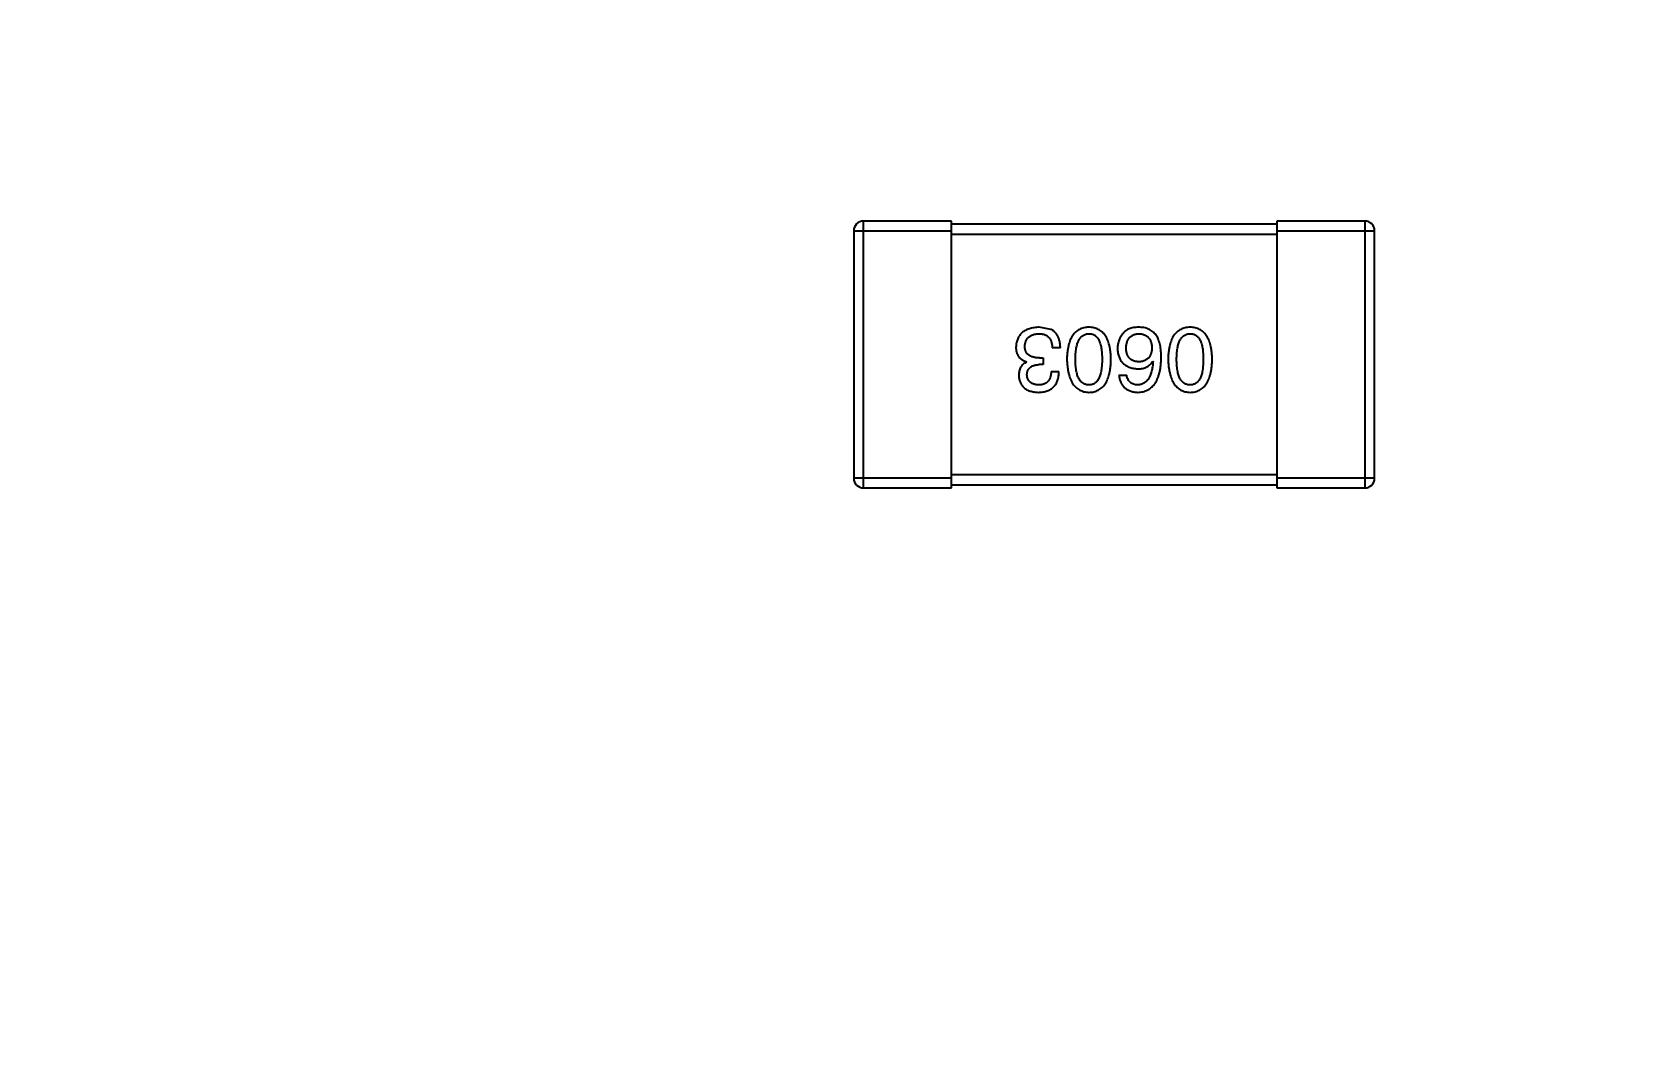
# Model space of a CAD drawing. Header units: inches. Extents: x 246 to 500, y -220 to -17.
# Drawn here: x 446.196 to 451.138, y -120.864 to -117.769 of the extents above; entities that cross this region are included whole.
import ezdxf

# ---------------------------------------------------------------- set-up
doc = ezdxf.new("R2010")
doc.units = ezdxf.units.IN
doc.header["$LTSCALE"] = 1.21
doc.header["$MEASUREMENT"] = 0
doc.header["$PDMODE"] = 3
doc.header["$PDSIZE"] = 0.3125
doc.layers.get('0').update_dxf_attribs({"linetype": 'CONTINUOUS'})
doc.layers.get('Defpoints').update_dxf_attribs({"linetype": 'CONTINUOUS'})
doc.layers.add('DIM', color=3, linetype='CONTINUOUS')
doc.styles.get("Standard").update_dxf_attribs({"font": 'txt', "width": 0.8})
doc.dimstyles.get("Standard").update_dxf_attribs({"dimtxt": 0.15625, "dimasz": 0.1875, "dimexe": 0.125, "dimexo": 0.0625, "dimgap": 0.09, "dimtad": 0, "dimtih": 1, "dimtoh": 1, "dimzin": 4, "dimdsep": 46, "dimtxsty": 'Standard', "dimblk": '_FILLED', "dimblk1": '_FILLED', "dimblk2": '_FILLED', "dimcen": 0.09, "dimazin": 1, "dimtp": 0.01, "dimtm": 0.01, "dimtfac": 1, "dimtofl": 0, "dimtmove": 0, "dimatfit": 3, "dimldrblk": '_FILLED', "dimfxl": 1, "dimtolj": 1, "dimtzin": 4, "dimarcsym": 0})

# ---------------------------------------------------------------- blocks, each defined once
blk = doc.blocks.new('_FILLED')
at = {"color": 0, "linetype": 'ByBlock'}
blk.add_solid([(0, 0), (-1, 0.1667), (-1, -0.1667)], dxfattribs=at)
blk = doc.blocks.new('*D61')
at = {"layer": 'Defpoints', "color": 0}
for p in [(433.4401, -77.4879), (433.4401, -91.8581), (457.6897, -127.8567)]:
    blk.add_point(p, dxfattribs=at)
at = {"layer": 'DIM', "color": 0, "lineweight": -2}
for p, q in [((433.4401, -91.7956), (433.4401, -77.3629)), ((457.6897, -127.7942), (457.6897, -77.3629)), ((435.4401, -77.4879), (442.2749, -77.4879)), ((455.6897, -77.4879), (448.8549, -77.4879))]:
    blk.add_line(p, q, dxfattribs=at)
at = {"layer": 'DIM', "color": 0, "lineweight": -2, "xscale": 2, "yscale": 2, "zscale": 2, "rotation": 180}
blk.add_blockref('_FILLED', (433.4401, -77.4879), dxfattribs=at)
at = {"layer": 'DIM', "color": 0, "lineweight": -2, "xscale": 2, "yscale": 2, "zscale": 2}
blk.add_blockref('_FILLED', (457.6897, -77.4879), dxfattribs=at)
at = {"layer": 'DIM', "color": 0, "insert": (445.5649, -77.4879), "char_height": 2, "attachment_point": 5}
blk.add_mtext('\\A1;24.25', dxfattribs=at)

msp = doc.modelspace()

# ---------------------------------------------------------------- linework, layer by layer
at = {"color": 7, "linetype": 'Continuous'}
for p, q in [((448.7501, -119.1687), (448.7501, -118.3487)), ((449.0201, -118.3487), (448.7501, -118.3487)), ((449.0201, -119.1687), (449.0201, -118.3487)), ((450.0201, -118.3487), (450.0201, -119.1687)), ((450.2901, -118.3487), (450.0201, -118.3487)), ((450.2901, -118.3487), (450.2901, -119.1687)), ((448.7201, -118.3787), (448.7201, -119.1387)), ((448.7201, -118.3787), (449.0201, -118.3787)), ((450.0201, -118.3587), (449.0201, -118.3587)), ((449.0201, -118.3887), (450.0201, -118.3887)), ((450.0201, -118.3787), (450.3201, -118.3787)), ((450.3201, -119.1387), (450.3201, -118.3787)), ((449.3253, -118.6816), (449.2892, -118.675)), ((449.3548, -118.7384), (449.3297, -118.7384)), ((449.251, -118.7821), (449.251, -118.781)), ((449.3023, -118.7898), (449.2892, -118.7898)), ((449.2903, -118.769), (449.3023, -118.769)), ((449.3023, -118.769), (449.3023, -118.7898)), ((449.6383, -118.7788), (449.6394, -118.7799)), ((449.3264, -118.8105), (449.3504, -118.8105)), ((449.5345, -118.8225), (449.5586, -118.8225)), ((449.0201, -119.1387), (448.7201, -119.1387)), ((450.0201, -119.1287), (449.0201, -119.1287)), ((450.3201, -119.1387), (450.0201, -119.1387)), ((448.7501, -119.1687), (449.0201, -119.1687)), ((449.0201, -119.1587), (450.0201, -119.1587)), ((450.0201, -119.1687), (450.2901, -119.1687))]:
    msp.add_line(p, q, dxfattribs=at)
for centre, start, end in [((448.7501, -118.3787), 89.9999, 179.9999), ((450.2901, -118.3787), 359.9999, 89.9999), ((448.7501, -119.1387), 179.9999, 269.9999), ((450.2901, -119.1387), 269.9999, 359.9999)]:
    msp.add_arc(centre, 0.03, start, end, dxfattribs=at)
for points, knots in [([(449.2892, -118.675), (449.2865, -118.6751), (449.2811, -118.6754), (449.2734, -118.6763), (449.2662, -118.6777), (449.2594, -118.6795), (449.2532, -118.6818), (449.2475, -118.6845), (449.2422, -118.6877), (449.2375, -118.6913), (449.2333, -118.6954), (449.2296, -118.6999), (449.2264, -118.7049), (449.2237, -118.7103), (449.2215, -118.7161), (449.2199, -118.7224), (449.2187, -118.7292), (449.2183, -118.7338), (449.2182, -118.7362)], [0, 0, 0, 0, 0.078078, 0.151942, 0.221594, 0.28726, 0.350176, 0.409768, 0.467648, 0.523784, 0.578904, 0.634014, 0.689819, 0.746826, 0.805875, 0.867063, 0.931764, 1, 1, 1, 1]), ([(449.2455, -118.7329), (449.2456, -118.7315), (449.2458, -118.7286), (449.2466, -118.7245), (449.2476, -118.7206), (449.2489, -118.717), (449.2505, -118.7137), (449.2524, -118.7106), (449.2547, -118.7078), (449.2572, -118.7053), (449.2601, -118.703), (449.2632, -118.701), (449.2666, -118.6992), (449.2703, -118.6978), (449.2744, -118.6966), (449.2787, -118.6957), (449.2833, -118.695), (449.2865, -118.6948), (449.2881, -118.6947)], [0, 0, 0, 0, 0.068514, 0.133941, 0.195994, 0.255362, 0.312994, 0.369441, 0.424687, 0.480522, 0.537148, 0.594801, 0.654411, 0.716817, 0.781981, 0.850498, 0.923306, 1, 1, 1, 1]), ([(449.2881, -118.6947), (449.2898, -118.6947), (449.2929, -118.6948), (449.2975, -118.6953), (449.3019, -118.6961), (449.3058, -118.6973), (449.3096, -118.6988), (449.3129, -118.7007), (449.316, -118.703), (449.3188, -118.7056), (449.3212, -118.7085), (449.3234, -118.7118), (449.3252, -118.7154), (449.3267, -118.7193), (449.328, -118.7236), (449.3288, -118.7282), (449.3295, -118.7332), (449.3296, -118.7366), (449.3297, -118.7384)], [0, 0, 0, 0, 0.071272, 0.13882, 0.201858, 0.262757, 0.320043, 0.376709, 0.431462, 0.486034, 0.541209, 0.597703, 0.65589, 0.717768, 0.782056, 0.850407, 0.92277, 1, 1, 1, 1]), ([(449.3548, -118.7384), (449.3547, -118.7366), (449.3546, -118.7331), (449.3542, -118.728), (449.3535, -118.7231), (449.3526, -118.7185), (449.3515, -118.7141), (449.3502, -118.7099), (449.3486, -118.706), (449.3469, -118.7023), (449.345, -118.6989), (449.3428, -118.6957), (449.3404, -118.6927), (449.3378, -118.69), (449.335, -118.6875), (449.332, -118.6853), (449.3287, -118.6832), (449.3264, -118.6821), (449.3253, -118.6816)], [0, 0, 0, 0, 0.078937, 0.154495, 0.226898, 0.296844, 0.363348, 0.427781, 0.48946, 0.549586, 0.607902, 0.664733, 0.720805, 0.776157, 0.831175, 0.886736, 0.943094, 1, 1, 1, 1]), ([(449.4425, -118.675), (449.4398, -118.6751), (449.4346, -118.6754), (449.4271, -118.6766), (449.4201, -118.6787), (449.4136, -118.6814), (449.4076, -118.685), (449.402, -118.6893), (449.397, -118.6943), (449.3925, -118.7001), (449.3886, -118.7067), (449.3851, -118.714), (449.3821, -118.7221), (449.3796, -118.7309), (449.3776, -118.7405), (449.3761, -118.7508), (449.3751, -118.7618), (449.3748, -118.7694), (449.3747, -118.7734)], [0, 0, 0, 0, 0.059134, 0.115603, 0.169236, 0.221572, 0.273254, 0.32474, 0.377319, 0.431815, 0.488555, 0.548609, 0.612242, 0.680182, 0.75251, 0.829782, 0.91231, 1, 1, 1, 1]), ([(449.4009, -118.7734), (449.401, -118.7702), (449.401, -118.7642), (449.4015, -118.7554), (449.4023, -118.7471), (449.4034, -118.7395), (449.4049, -118.7325), (449.4066, -118.726), (449.4087, -118.7202), (449.4112, -118.715), (449.4139, -118.7103), (449.417, -118.7062), (449.4204, -118.7028), (449.4242, -118.6999), (449.4283, -118.6977), (449.4327, -118.696), (449.4375, -118.695), (449.4408, -118.6948), (449.4425, -118.6947)], [0, 0, 0, 0, 0.094834, 0.184067, 0.267029, 0.344713, 0.417334, 0.484367, 0.546941, 0.604717, 0.65953, 0.710539, 0.759381, 0.806382, 0.853027, 0.900623, 0.949121, 1, 1, 1, 1]), ([(449.5102, -118.7734), (449.5101, -118.7694), (449.5098, -118.7618), (449.5088, -118.7508), (449.5073, -118.7405), (449.5053, -118.7309), (449.5028, -118.7221), (449.4998, -118.7141), (449.4964, -118.7067), (449.4923, -118.7002), (449.4879, -118.6943), (449.4829, -118.6893), (449.4774, -118.685), (449.4713, -118.6814), (449.4648, -118.6787), (449.4578, -118.6766), (449.4503, -118.6754), (449.4451, -118.6751), (449.4425, -118.675)], [0, 0, 0, 0, 0.087693, 0.170223, 0.247496, 0.319826, 0.387768, 0.451403, 0.511459, 0.568358, 0.622671, 0.675251, 0.726739, 0.778422, 0.830759, 0.884394, 0.940865, 1, 1, 1, 1]), ([(449.4425, -118.6947), (449.4441, -118.6947), (449.4473, -118.6949), (449.4519, -118.6958), (449.4563, -118.6973), (449.4602, -118.6996), (449.4639, -118.7023), (449.4673, -118.7057), (449.4703, -118.7098), (449.4729, -118.7144), (449.4753, -118.7197), (449.4774, -118.7255), (449.479, -118.732), (449.4805, -118.7391), (449.4816, -118.7468), (449.4823, -118.7551), (449.4828, -118.764), (449.4829, -118.7702), (449.4829, -118.7734)], [0, 0, 0, 0, 0.049766, 0.097012, 0.143225, 0.188786, 0.235079, 0.282962, 0.333687, 0.387747, 0.445963, 0.508657, 0.576545, 0.649868, 0.72822, 0.812712, 0.903543, 1, 1, 1, 1]), ([(449.5498, -118.6914), (449.5482, -118.6931), (449.5451, -118.6966), (449.5411, -118.7021), (449.5378, -118.708), (449.5349, -118.714), (449.5328, -118.7203), (449.5312, -118.7269), (449.5303, -118.7336), (449.5302, -118.7382), (449.5301, -118.7406)], [0, 0, 0, 0, 0.129393, 0.255335, 0.378531, 0.500878, 0.622934, 0.746191, 0.87096, 1, 1, 1, 1]), ([(449.599, -118.675), (449.5962, -118.675), (449.5908, -118.6749), (449.583, -118.6755), (449.5758, -118.6766), (449.5693, -118.6784), (449.5634, -118.6807), (449.5582, -118.6837), (449.5536, -118.6872), (449.5511, -118.69), (449.5498, -118.6914)], [0, 0, 0, 0, 0.156782, 0.301945, 0.436395, 0.561474, 0.678489, 0.78853, 0.894967, 1, 1, 1, 1]), ([(449.5564, -118.7395), (449.5565, -118.7378), (449.5567, -118.7344), (449.5574, -118.7295), (449.5583, -118.725), (449.5595, -118.7207), (449.5609, -118.7168), (449.5627, -118.7132), (449.5647, -118.7099), (449.567, -118.7069), (449.5695, -118.7043), (449.5723, -118.7019), (449.5754, -118.6999), (449.5787, -118.6982), (449.5823, -118.6968), (449.5862, -118.6958), (449.5903, -118.6951), (449.5932, -118.6948), (449.5946, -118.6947)], [0, 0, 0, 0, 0.078863, 0.153308, 0.223539, 0.289857, 0.35341, 0.413572, 0.471721, 0.528235, 0.584279, 0.638781, 0.69466, 0.751251, 0.809198, 0.869697, 0.933318, 1, 1, 1, 1]), ([(449.5946, -118.6947), (449.5962, -118.6947), (449.5993, -118.6949), (449.6038, -118.6956), (449.608, -118.6965), (449.6119, -118.6978), (449.6156, -118.6993), (449.6189, -118.7013), (449.622, -118.7035), (449.6247, -118.7062), (449.6272, -118.709), (449.6293, -118.7123), (449.6313, -118.7158), (449.6328, -118.7197), (449.6341, -118.7239), (449.6351, -118.7285), (449.6358, -118.7333), (449.636, -118.7367), (449.6361, -118.7384)], [0, 0, 0, 0, 0.070403, 0.137196, 0.200053, 0.260887, 0.31876, 0.37535, 0.430743, 0.485927, 0.541678, 0.598832, 0.657726, 0.719441, 0.783504, 0.851852, 0.923533, 1, 1, 1, 1]), ([(449.6504, -118.7012), (449.6489, -118.6992), (449.6459, -118.6953), (449.6407, -118.6901), (449.635, -118.6856), (449.6288, -118.682), (449.6221, -118.679), (449.6148, -118.6769), (449.6071, -118.6755), (449.6017, -118.6752), (449.599, -118.675)], [0, 0, 0, 0, 0.125033, 0.246266, 0.36603, 0.485265, 0.606781, 0.732144, 0.862551, 1, 1, 1, 1]), ([(449.7533, -118.675), (449.7507, -118.6751), (449.7455, -118.6754), (449.738, -118.6766), (449.731, -118.6787), (449.7245, -118.6814), (449.7184, -118.685), (449.7129, -118.6893), (449.7079, -118.6943), (449.7034, -118.7001), (449.6994, -118.7067), (449.696, -118.714), (449.693, -118.7221), (449.6905, -118.7309), (449.6885, -118.7405), (449.687, -118.7508), (449.686, -118.7618), (449.6857, -118.7694), (449.6856, -118.7734)], [0, 0, 0, 0, 0.059134, 0.115603, 0.169236, 0.221572, 0.273254, 0.32474, 0.377319, 0.431815, 0.488555, 0.548609, 0.612242, 0.680182, 0.75251, 0.829782, 0.91231, 1, 1, 1, 1]), ([(449.7118, -118.7734), (449.7118, -118.7702), (449.7119, -118.7642), (449.7124, -118.7554), (449.7132, -118.7471), (449.7143, -118.7395), (449.7157, -118.7325), (449.7175, -118.726), (449.7196, -118.7202), (449.722, -118.715), (449.7248, -118.7103), (449.7279, -118.7062), (449.7313, -118.7028), (449.7351, -118.6999), (449.7392, -118.6977), (449.7436, -118.696), (449.7484, -118.695), (449.7517, -118.6948), (449.7533, -118.6947)], [0, 0, 0, 0, 0.094834, 0.184067, 0.267029, 0.344713, 0.417334, 0.484367, 0.546941, 0.604717, 0.65953, 0.710539, 0.759381, 0.806382, 0.853027, 0.900623, 0.949121, 1, 1, 1, 1]), ([(449.8211, -118.7734), (449.821, -118.7694), (449.8207, -118.7618), (449.8197, -118.7508), (449.8182, -118.7405), (449.8162, -118.7309), (449.8137, -118.7221), (449.8107, -118.7141), (449.8072, -118.7067), (449.8032, -118.7002), (449.7988, -118.6943), (449.7937, -118.6893), (449.7882, -118.685), (449.7822, -118.6814), (449.7757, -118.6787), (449.7687, -118.6766), (449.7612, -118.6754), (449.756, -118.6751), (449.7533, -118.675)], [0, 0, 0, 0, 0.087693, 0.170223, 0.247496, 0.319826, 0.387768, 0.451403, 0.511459, 0.568358, 0.622671, 0.675251, 0.726739, 0.778422, 0.830759, 0.884394, 0.940865, 1, 1, 1, 1]), ([(449.7533, -118.6947), (449.755, -118.6947), (449.7582, -118.6949), (449.7628, -118.6958), (449.7671, -118.6973), (449.7711, -118.6996), (449.7748, -118.7023), (449.7781, -118.7057), (449.7811, -118.7098), (449.7838, -118.7144), (449.7862, -118.7197), (449.7882, -118.7255), (449.7899, -118.732), (449.7914, -118.7391), (449.7924, -118.7468), (449.7932, -118.7551), (449.7937, -118.764), (449.7937, -118.7702), (449.7938, -118.7734)], [0, 0, 0, 0, 0.049766, 0.097012, 0.143225, 0.188786, 0.235079, 0.282962, 0.333687, 0.387747, 0.445963, 0.508657, 0.576545, 0.649868, 0.72822, 0.812712, 0.903543, 1, 1, 1, 1]), ([(449.2182, -118.7362), (449.2182, -118.7376), (449.2182, -118.7404), (449.2187, -118.7445), (449.2192, -118.7484), (449.2202, -118.7521), (449.2213, -118.7556), (449.2227, -118.7589), (449.2244, -118.762), (449.2263, -118.7649), (449.2285, -118.7677), (449.231, -118.7702), (449.2337, -118.7724), (449.2366, -118.7746), (449.2399, -118.7765), (449.2433, -118.7783), (449.247, -118.7797), (449.2496, -118.7806), (449.251, -118.781)], [0, 0, 0, 0, 0.071215, 0.138707, 0.20396, 0.266995, 0.327734, 0.387609, 0.445602, 0.503345, 0.561136, 0.618597, 0.677672, 0.738255, 0.799989, 0.863961, 0.930555, 1, 1, 1, 1]), ([(449.2903, -118.769), (449.2885, -118.769), (449.285, -118.769), (449.2799, -118.7685), (449.2752, -118.7678), (449.2708, -118.7668), (449.2667, -118.7656), (449.263, -118.764), (449.2597, -118.7622), (449.2567, -118.76), (449.254, -118.7576), (449.2518, -118.7549), (449.2498, -118.752), (449.2482, -118.7487), (449.247, -118.7452), (449.2461, -118.7413), (449.2456, -118.7372), (449.2455, -118.7344), (449.2455, -118.7329)], [0, 0, 0, 0, 0.082495, 0.159728, 0.232496, 0.300725, 0.365163, 0.425859, 0.483728, 0.538892, 0.592921, 0.646195, 0.699968, 0.754746, 0.811387, 0.870806, 0.933482, 1, 1, 1, 1]), ([(449.5301, -118.7406), (449.5303, -118.7429), (449.5305, -118.7475), (449.5315, -118.7541), (449.5329, -118.7603), (449.5347, -118.7662), (449.537, -118.7716), (449.5398, -118.7765), (449.543, -118.7811), (449.5468, -118.7852), (449.5509, -118.7889), (449.5555, -118.7922), (449.5606, -118.795), (449.566, -118.7974), (449.572, -118.7995), (449.5784, -118.801), (449.5853, -118.8022), (449.59, -118.8027), (449.5924, -118.8029)], [0, 0, 0, 0, 0.071527, 0.139094, 0.20346, 0.264939, 0.323904, 0.381383, 0.437591, 0.493343, 0.549401, 0.606085, 0.664838, 0.725424, 0.788712, 0.855452, 0.925772, 1, 1, 1, 1]), ([(449.5957, -118.781), (449.5942, -118.7809), (449.5913, -118.7808), (449.587, -118.7802), (449.583, -118.7793), (449.5793, -118.7781), (449.5759, -118.7765), (449.5727, -118.7747), (449.5699, -118.7726), (449.5672, -118.7701), (449.5649, -118.7673), (449.5628, -118.7643), (449.5611, -118.7609), (449.5595, -118.7572), (449.5584, -118.7532), (449.5574, -118.7489), (449.5567, -118.7443), (449.5565, -118.7411), (449.5564, -118.7395)], [0, 0, 0, 0, 0.069884, 0.136529, 0.199638, 0.259844, 0.317774, 0.374356, 0.430026, 0.485148, 0.5409, 0.597889, 0.657472, 0.718614, 0.783613, 0.85129, 0.923712, 1, 1, 1, 1]), ([(449.6361, -118.7384), (449.636, -118.7401), (449.6358, -118.7433), (449.6351, -118.7481), (449.6341, -118.7525), (449.6329, -118.7566), (449.6313, -118.7604), (449.6295, -118.7639), (449.6274, -118.767), (449.625, -118.7698), (449.6223, -118.7724), (449.6193, -118.7746), (449.6161, -118.7765), (449.6126, -118.778), (449.6087, -118.7793), (449.6046, -118.7802), (449.6003, -118.7808), (449.5973, -118.7809), (449.5957, -118.781)], [0, 0, 0, 0, 0.076072, 0.148369, 0.216753, 0.281358, 0.342792, 0.401604, 0.458929, 0.514444, 0.569818, 0.625343, 0.681554, 0.739608, 0.800134, 0.863477, 0.929547, 1, 1, 1, 1]), ([(449.6646, -118.769), (449.6645, -118.7655), (449.6645, -118.7586), (449.6638, -118.7485), (449.6627, -118.7391), (449.6611, -118.7304), (449.6592, -118.7222), (449.6567, -118.7146), (449.6538, -118.7076), (449.6515, -118.7033), (449.6504, -118.7012)], [0, 0, 0, 0, 0.151498, 0.29521, 0.430242, 0.557137, 0.677306, 0.790845, 0.898111, 1, 1, 1, 1]), ([(449.251, -118.7821), (449.2491, -118.7831), (449.2453, -118.7849), (449.2404, -118.7886), (449.2362, -118.793), (449.2327, -118.7979), (449.2301, -118.8035), (449.2282, -118.8097), (449.2271, -118.8165), (449.227, -118.8212), (449.2269, -118.8236)], [0, 0, 0, 0, 0.125227, 0.244792, 0.361427, 0.478215, 0.59667, 0.722058, 0.856314, 1, 1, 1, 1]), ([(449.2521, -118.8215), (449.2521, -118.8202), (449.2523, -118.8178), (449.2528, -118.8143), (449.2536, -118.811), (449.2547, -118.808), (449.2561, -118.8052), (449.2578, -118.8027), (449.2597, -118.8003), (449.2619, -118.7982), (449.2643, -118.7963), (449.2671, -118.7947), (449.2701, -118.7932), (449.2734, -118.7921), (449.277, -118.7912), (449.2808, -118.7904), (449.2849, -118.7899), (449.2878, -118.7898), (449.2892, -118.7898)], [0, 0, 0, 0, 0.067741, 0.131599, 0.192143, 0.249977, 0.306453, 0.361639, 0.416449, 0.471489, 0.527582, 0.584873, 0.644974, 0.70814, 0.77492, 0.845909, 0.920585, 1, 1, 1, 1]), ([(449.3747, -118.7734), (449.3749, -118.7774), (449.3752, -118.7852), (449.3764, -118.7965), (449.378, -118.807), (449.38, -118.8168), (449.3825, -118.8259), (449.3856, -118.8342), (449.3891, -118.8417), (449.3931, -118.8485), (449.3976, -118.8545), (449.4026, -118.8598), (449.408, -118.8643), (449.414, -118.868), (449.4204, -118.8709), (449.4273, -118.8731), (449.4347, -118.8745), (449.4399, -118.8748), (449.4425, -118.875)], [0, 0, 0, 0, 0.088475, 0.171606, 0.249595, 0.322626, 0.391327, 0.455765, 0.516374, 0.573675, 0.628522, 0.681161, 0.732559, 0.783563, 0.83504, 0.887639, 0.942585, 1, 1, 1, 1]), ([(449.4425, -118.8521), (449.4408, -118.852), (449.4375, -118.8519), (449.4328, -118.851), (449.4283, -118.8494), (449.4242, -118.8473), (449.4205, -118.8444), (449.417, -118.841), (449.414, -118.837), (449.4111, -118.8323), (449.4087, -118.8271), (449.4066, -118.8212), (449.4049, -118.8147), (449.4034, -118.8076), (449.4023, -118.7999), (449.4015, -118.7916), (449.401, -118.7827), (449.401, -118.7765), (449.4009, -118.7734)], [0, 0, 0, 0, 0.050604, 0.098688, 0.145699, 0.191791, 0.238625, 0.286717, 0.337546, 0.391814, 0.449755, 0.512106, 0.579685, 0.652048, 0.730262, 0.814146, 0.904281, 1, 1, 1, 1]), ([(449.4425, -118.875), (449.4451, -118.8749), (449.4503, -118.8747), (449.4578, -118.8734), (449.4648, -118.8712), (449.4713, -118.8684), (449.4774, -118.8647), (449.4829, -118.8603), (449.4879, -118.855), (449.4924, -118.849), (449.4964, -118.8422), (449.4998, -118.8347), (449.5028, -118.8263), (449.5053, -118.8172), (449.5073, -118.8074), (449.5088, -118.7967), (449.5098, -118.7853), (449.5101, -118.7774), (449.5102, -118.7734)], [0, 0, 0, 0, 0.057911, 0.113262, 0.165956, 0.217443, 0.268511, 0.319665, 0.372, 0.426129, 0.483365, 0.543779, 0.607756, 0.676562, 0.749704, 0.827713, 0.911177, 1, 1, 1, 1]), ([(449.4829, -118.7734), (449.4829, -118.7765), (449.4828, -118.7827), (449.4823, -118.7916), (449.4816, -118.7999), (449.4805, -118.8076), (449.479, -118.8147), (449.4774, -118.8212), (449.4753, -118.8271), (449.4729, -118.8323), (449.4703, -118.837), (449.4673, -118.841), (449.4639, -118.8444), (449.4602, -118.8472), (449.4562, -118.8494), (449.4519, -118.851), (449.4473, -118.8519), (449.4441, -118.852), (449.4425, -118.8521)], [0, 0, 0, 0, 0.096452, 0.187278, 0.271765, 0.350519, 0.423437, 0.491321, 0.554011, 0.612224, 0.666281, 0.717003, 0.764884, 0.811423, 0.856783, 0.902993, 0.950236, 1, 1, 1, 1]), ([(449.5924, -118.875), (449.5953, -118.8748), (449.6008, -118.8745), (449.6088, -118.873), (449.6163, -118.8708), (449.6232, -118.8677), (449.6296, -118.8639), (449.6355, -118.8591), (449.6409, -118.8537), (449.6456, -118.8474), (449.6499, -118.8403), (449.6536, -118.8325), (449.6568, -118.8238), (449.6594, -118.8144), (449.6615, -118.8042), (449.663, -118.7931), (449.6642, -118.7813), (449.6644, -118.7732), (449.6646, -118.769)], [0, 0, 0, 0, 0.058957, 0.115262, 0.16907, 0.221312, 0.273147, 0.324961, 0.377649, 0.432026, 0.488925, 0.549039, 0.612912, 0.680653, 0.753056, 0.830314, 0.912483, 1, 1, 1, 1]), ([(449.5924, -118.8029), (449.5951, -118.8028), (449.6002, -118.8027), (449.6075, -118.8016), (449.6142, -118.7996), (449.6203, -118.7971), (449.6258, -118.7936), (449.6307, -118.7895), (449.6349, -118.7845), (449.6372, -118.7807), (449.6383, -118.7788)], [0, 0, 0, 0, 0.144617, 0.279572, 0.40596, 0.526097, 0.64389, 0.760003, 0.877724, 1, 1, 1, 1]), ([(449.6394, -118.7799), (449.6392, -118.7827), (449.6388, -118.7882), (449.6378, -118.7962), (449.6365, -118.8036), (449.635, -118.8105), (449.6331, -118.8169), (449.6309, -118.8228), (449.6284, -118.8281), (449.6256, -118.8329), (449.6225, -118.8371), (449.6191, -118.8409), (449.6154, -118.8442), (449.6114, -118.8468), (449.6071, -118.849), (449.6025, -118.8505), (449.5976, -118.8517), (449.5942, -118.8519), (449.5924, -118.8521)], [0, 0, 0, 0, 0.089218, 0.173709, 0.252753, 0.326963, 0.397099, 0.462534, 0.524018, 0.582178, 0.637235, 0.689955, 0.741228, 0.791618, 0.841661, 0.892925, 0.945259, 1, 1, 1, 1]), ([(449.6856, -118.7734), (449.6857, -118.7774), (449.6861, -118.7852), (449.6872, -118.7965), (449.6888, -118.807), (449.6909, -118.8168), (449.6934, -118.8259), (449.6964, -118.8342), (449.7, -118.8417), (449.704, -118.8485), (449.7085, -118.8545), (449.7134, -118.8598), (449.7189, -118.8643), (449.7249, -118.868), (449.7313, -118.8709), (449.7382, -118.8731), (449.7456, -118.8745), (449.7507, -118.8748), (449.7533, -118.875)], [0, 0, 0, 0, 0.088475, 0.171606, 0.249595, 0.322626, 0.391327, 0.455765, 0.516374, 0.573675, 0.628522, 0.681161, 0.732559, 0.783563, 0.83504, 0.887639, 0.942585, 1, 1, 1, 1]), ([(449.7533, -118.8521), (449.7517, -118.852), (449.7484, -118.8519), (449.7436, -118.851), (449.7392, -118.8494), (449.7351, -118.8473), (449.7313, -118.8444), (449.7279, -118.841), (449.7248, -118.837), (449.722, -118.8323), (449.7196, -118.8271), (449.7175, -118.8212), (449.7157, -118.8147), (449.7143, -118.8076), (449.7132, -118.7999), (449.7124, -118.7916), (449.7119, -118.7827), (449.7118, -118.7765), (449.7118, -118.7734)], [0, 0, 0, 0, 0.050604, 0.098688, 0.145699, 0.191791, 0.238625, 0.286717, 0.337546, 0.391814, 0.449755, 0.512106, 0.579685, 0.652048, 0.730262, 0.814146, 0.904281, 1, 1, 1, 1]), ([(449.7533, -118.875), (449.756, -118.8749), (449.7612, -118.8747), (449.7687, -118.8734), (449.7757, -118.8712), (449.7822, -118.8684), (449.7882, -118.8647), (449.7937, -118.8603), (449.7988, -118.855), (449.8032, -118.849), (449.8072, -118.8422), (449.8107, -118.8347), (449.8137, -118.8263), (449.8162, -118.8172), (449.8182, -118.8074), (449.8197, -118.7967), (449.8207, -118.7853), (449.821, -118.7774), (449.8211, -118.7734)], [0, 0, 0, 0, 0.057911, 0.113262, 0.165956, 0.217443, 0.268511, 0.319665, 0.372, 0.426129, 0.483365, 0.543779, 0.607756, 0.676562, 0.749704, 0.827713, 0.911177, 1, 1, 1, 1]), ([(449.7938, -118.7734), (449.7937, -118.7765), (449.7937, -118.7827), (449.7932, -118.7916), (449.7924, -118.7999), (449.7914, -118.8076), (449.7899, -118.8147), (449.7882, -118.8212), (449.7862, -118.8271), (449.7838, -118.8323), (449.7811, -118.837), (449.7781, -118.841), (449.7748, -118.8444), (449.7711, -118.8472), (449.7671, -118.8494), (449.7628, -118.851), (449.7582, -118.8519), (449.755, -118.852), (449.7533, -118.8521)], [0, 0, 0, 0, 0.096452, 0.187278, 0.271765, 0.350519, 0.423437, 0.491321, 0.554011, 0.612224, 0.666281, 0.717003, 0.764884, 0.811423, 0.856783, 0.902993, 0.950236, 1, 1, 1, 1]), ([(449.2269, -118.8236), (449.2271, -118.8256), (449.2274, -118.8295), (449.2285, -118.8351), (449.2299, -118.8404), (449.2318, -118.8453), (449.2341, -118.8498), (449.2368, -118.854), (449.24, -118.8578), (449.2436, -118.8612), (449.2475, -118.8642), (449.252, -118.8669), (449.2568, -118.8692), (449.262, -118.871), (449.2677, -118.8727), (449.2738, -118.8738), (449.2803, -118.8747), (449.2847, -118.8749), (449.287, -118.875)], [0, 0, 0, 0, 0.067521, 0.132139, 0.193339, 0.252064, 0.309083, 0.364848, 0.420021, 0.475612, 0.532002, 0.589602, 0.649896, 0.712634, 0.778603, 0.848416, 0.922155, 1, 1, 1, 1]), ([(449.2881, -118.8521), (449.2867, -118.852), (449.2841, -118.8519), (449.2802, -118.8514), (449.2766, -118.8507), (449.2732, -118.8498), (449.27, -118.8487), (449.2672, -118.8473), (449.2645, -118.8457), (449.2621, -118.8439), (449.26, -118.8419), (449.2581, -118.8396), (449.2564, -118.8371), (449.2551, -118.8344), (449.2539, -118.8315), (449.2531, -118.8283), (449.2524, -118.825), (449.2522, -118.8226), (449.2521, -118.8215)], [0, 0, 0, 0, 0.078051, 0.151197, 0.220412, 0.286742, 0.34933, 0.409464, 0.467368, 0.52298, 0.578639, 0.633998, 0.690142, 0.746855, 0.805868, 0.867776, 0.932345, 1, 1, 1, 1]), ([(449.287, -118.875), (449.2895, -118.8749), (449.2944, -118.8748), (449.3015, -118.8738), (449.3082, -118.8726), (449.3143, -118.8707), (449.32, -118.8684), (449.3252, -118.8655), (449.3299, -118.8622), (449.3341, -118.8584), (449.3379, -118.8541), (449.3411, -118.8493), (449.3439, -118.844), (449.3462, -118.8383), (449.348, -118.832), (449.3493, -118.8253), (449.3502, -118.8181), (449.3503, -118.8131), (449.3504, -118.8105)], [0, 0, 0, 0, 0.073232, 0.142595, 0.207997, 0.270074, 0.329156, 0.386529, 0.441846, 0.496976, 0.551877, 0.607941, 0.665637, 0.725446, 0.788542, 0.855101, 0.925196, 1, 1, 1, 1]), ([(449.3264, -118.8105), (449.3263, -118.8122), (449.3262, -118.8155), (449.3256, -118.8202), (449.3248, -118.8246), (449.3237, -118.8286), (449.3222, -118.8324), (449.3205, -118.8358), (449.3186, -118.8389), (449.3163, -118.8417), (449.3138, -118.8442), (449.3109, -118.8463), (449.3078, -118.8481), (449.3044, -118.8495), (449.3007, -118.8507), (449.2968, -118.8515), (449.2925, -118.852), (449.2896, -118.852), (449.2881, -118.8521)], [0, 0, 0, 0, 0.078134, 0.15164, 0.221358, 0.286689, 0.348614, 0.407697, 0.464247, 0.520153, 0.574432, 0.629291, 0.684538, 0.742032, 0.801329, 0.863637, 0.930123, 1, 1, 1, 1]), ([(449.5345, -118.8225), (449.5348, -118.8245), (449.5352, -118.8284), (449.5365, -118.8341), (449.5381, -118.8394), (449.5401, -118.8443), (449.5424, -118.8488), (449.5452, -118.853), (449.5482, -118.8569), (449.5516, -118.8603), (449.5555, -118.8634), (449.5597, -118.8662), (449.5642, -118.8686), (449.5692, -118.8706), (449.5745, -118.8723), (449.5801, -118.8736), (449.5862, -118.8745), (449.5903, -118.8748), (449.5924, -118.875)], [0, 0, 0, 0, 0.06947, 0.136096, 0.199592, 0.260665, 0.319672, 0.377156, 0.433415, 0.489984, 0.546535, 0.604276, 0.663499, 0.725182, 0.788953, 0.855683, 0.926216, 1, 1, 1, 1]), ([(449.5924, -118.8521), (449.5902, -118.852), (449.5858, -118.8519), (449.5797, -118.8504), (449.5743, -118.8481), (449.5696, -118.8448), (449.5657, -118.8406), (449.5625, -118.8354), (449.56, -118.8293), (449.5591, -118.8249), (449.5586, -118.8225)], [0, 0, 0, 0, 0.136586, 0.261496, 0.378089, 0.490612, 0.605522, 0.725767, 0.8561, 1, 1, 1, 1])]:
    msp.add_open_spline(points, degree=3, knots=knots, dxfattribs=at)

# ---------------------------------------------------------------- dimensions: what is measured, and where the dimension line sits
at = {"layer": 'DIM'}
dim = msp.add_linear_dim(base=(433.4401, -77.4879), p1=(457.6897, -127.8567), p2=(433.4401, -91.8581), dimstyle='Standard', override={"dimtxt": 2, "dimasz": 2, "dimtih": 0, "dimtoh": 0, "dimzin": 0, "dimcen": 0.198, "dimadec": 0, "dimazin": 0, "dimtp": 0, "dimtm": 0, "dimtdec": 4, "dimtzin": 0}, dxfattribs=at)
dim.commit()
dim.dimension.update_dxf_attribs({"geometry": '*D61', "text_midpoint": (445.5649, -77.4879)})

doc.saveas('drawing.dxf')
